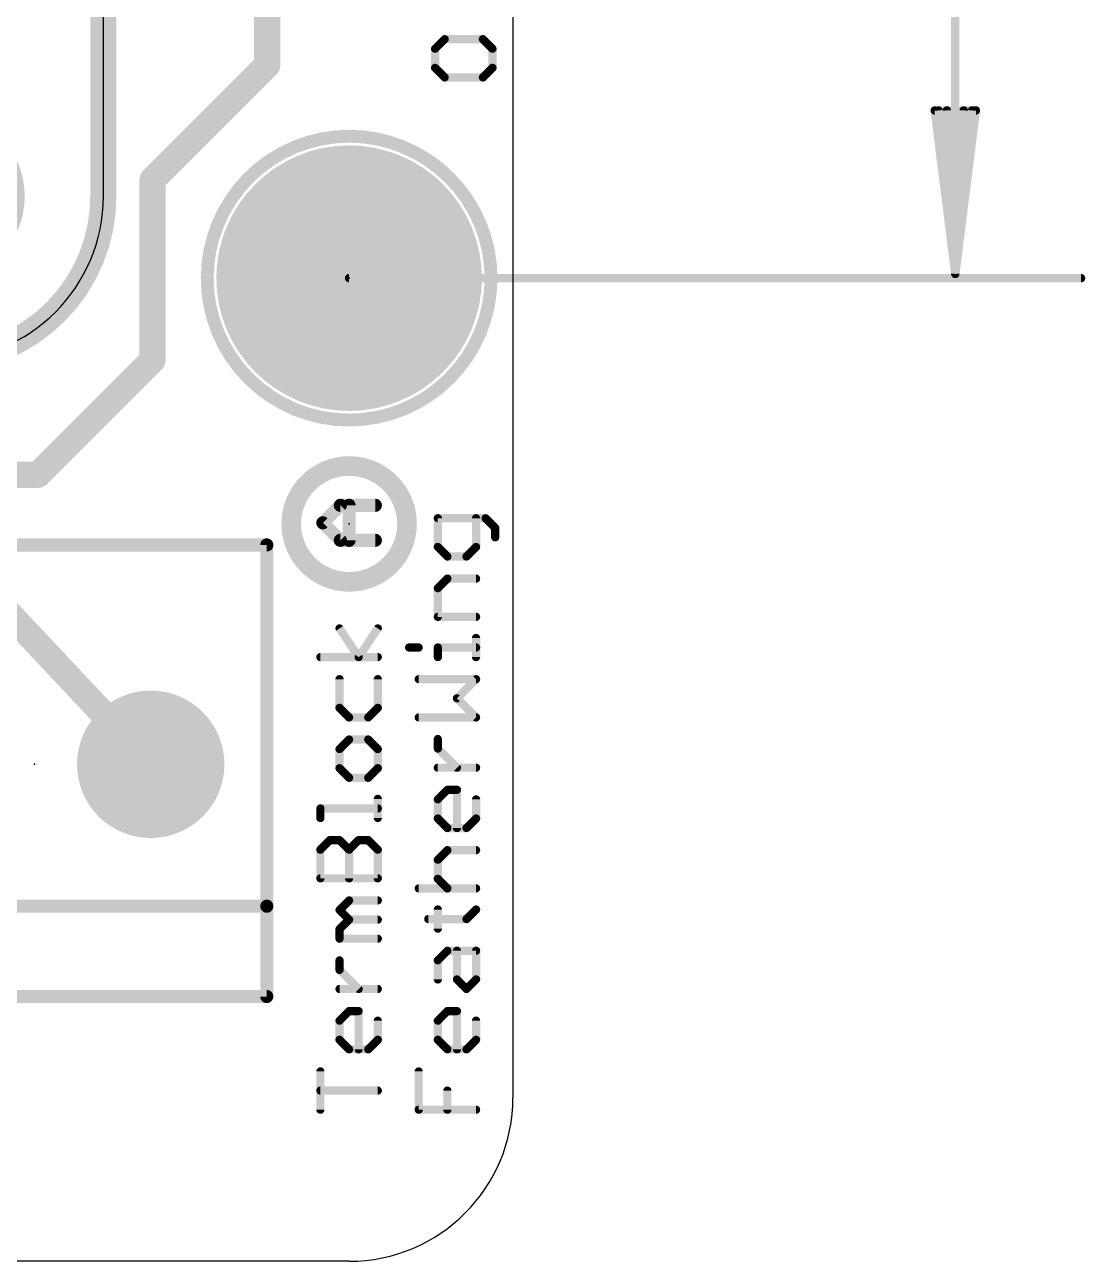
# Model space of a CAD drawing. Extents: x -40.9 to 40.6, y -25.5 to 30.2.
# Drawn here: x 24.18 to 40.62, y -25.4 to -6.23 of the extents above; entities that cross this region are included whole.
import ezdxf

# ---------------------------------------------------------------- set-up
doc = ezdxf.new("R2010")
doc.units = 0
for name, color, linetype in [('1', 12, 'CONTINUOUS'), ('16', 132, 'CONTINUOUS'), ('17', 110, 'CONTINUOUS'), ('20', 53, 'CONTINUOUS'), ('21', 40, 'CONTINUOUS'), ('23', 53, 'CONTINUOUS'), ('29', 253, 'CONTINUOUS'), ('30', 253, 'CONTINUOUS'), ('41', 12, 'CONTINUOUS'), ('42', 132, 'CONTINUOUS'), ('47', 253, 'CONTINUOUS')]:
    doc.layers.add(name, color=color, linetype=linetype)

# ---------------------------------------------------------------- blocks, each defined once
blk = doc.blocks.new('ROUNDP')
at = {"const_width": 0.5}
blk.add_lwpolyline([(0, -0.25, 1), (0, 0.25, 1), (0, -0.25)], format="xyb", dxfattribs=at)

msp = doc.modelspace()

# ---------------------------------------------------------------- linework, layer by layer
at = {"layer": '1', "const_width": 0.4064}
msp.add_lwpolyline([(26.134, -17.696), (19.05, -10.16)], dxfattribs=at)
at = {"layer": '1', "const_width": 0.2032}
msp.add_lwpolyline([(26.06, -17.7656, 1), (26.208, -17.6264)], format="xyb", dxfattribs=at)
at = {"layer": '16', "const_width": 0.4064}
for points in [[(27.94, -6.858), (27.94, -1.778)], [(26.162, -8.636), (27.94, -6.858)], [(26.162, -11.43), (26.162, -8.636)], [(24.384, -13.208), (26.162, -11.43)], [(-9.652, -13.208), (24.384, -13.208)]]:
    msp.add_lwpolyline(points, dxfattribs=at)
at = {"layer": '16', "const_width": 0.2032}
for points in [[(28.0118, -6.9298, 1), (27.8682, -6.7862)], [(27.8384, -6.858, 1), (28.0416, -6.858)], [(26.2636, -8.636, 1), (26.0604, -8.636)], [(26.0902, -8.5642, 1), (26.2338, -8.7078)], [(26.2338, -11.5018, 1), (26.0902, -11.3582)], [(26.0604, -11.43, 1), (26.2636, -11.43)], [(24.384, -13.3096, 1), (24.384, -13.1064)], [(24.3122, -13.1362, 1), (24.4558, -13.2798)]]:
    msp.add_lwpolyline(points, format="xyb", dxfattribs=at)
at = {"layer": '20'}
for p, q in [((31.75, 22.86), (31.75, -22.86)), ((29.21, -25.4), (-29.21, -25.4))]:
    msp.add_line(p, q, dxfattribs=at)
msp.add_arc((29.21, -22.86), 2.54, 270, 0, dxfattribs=at)
at = {"layer": '21'}
msp.add_line((25.4, -8.89), (25.4, 8.89), dxfattribs=at)
for points, const_width in [([(25.4, 8.89), (25.4, -8.89)], 0.4064), ([(30.691, -6.4553), (30.5427, -6.6036)], 0.127), ([(31.2842, -6.4553), (30.691, -6.4553)], 0.127), ([(31.4325, -6.6036), (31.2842, -6.4553)], 0.127), ([(30.5427, -6.6036), (30.5427, -6.9002)], 0.127), ([(31.4325, -6.9002), (31.4325, -6.6036)], 0.127), ([(30.5427, -6.9002), (30.691, -7.0485)], 0.127), ([(31.2842, -7.0485), (31.4325, -6.9002)], 0.127), ([(30.691, -7.0485), (31.2842, -7.0485)], 0.127), ([(28.8029, -13.9528), (29.0741, -13.6817)], 0.2032), ([(29.0741, -13.6817), (29.6164, -13.6817)], 0.2032), ([(29.2097, -14.224), (29.2097, -13.6817)], 0.2032), ([(29.0741, -14.224), (28.8029, -13.9528)], 0.2032), ([(31.3268, -13.8817), (30.5853, -13.8817)], 0.127), ([(30.5853, -13.8817), (30.5853, -14.3266)], 0.127), ([(31.1785, -14.3266), (31.1785, -13.8817)], 0.127), ([(31.4751, -14.03), (31.3268, -13.8817)], 0.127), ([(31.4751, -14.1783), (31.4751, -14.03)], 0.127), ([(29.6164, -14.224), (29.0741, -14.224)], 0.2032), ([(27.934, -14.296), (20.934, -14.296)], 0.2032), ([(27.934, -19.896), (27.934, -14.296)], 0.2032), ([(30.5853, -14.3266), (30.7336, -14.4749)], 0.127), ([(31.0302, -14.4749), (31.1785, -14.3266)], 0.127), ([(30.7336, -14.4749), (31.0302, -14.4749)], 0.127), ([(30.5853, -14.9656), (30.7336, -14.8173)], 0.127), ([(30.7336, -14.8173), (31.1785, -14.8173)], 0.127), ([(30.5853, -15.4104), (30.5853, -14.9656)], 0.127), ([(29.3579, -16.0341), (29.0613, -15.5892)], 0.127), ([(29.6545, -15.5892), (29.3579, -16.0341)], 0.127), ([(31.1785, -15.4104), (30.5853, -15.4104)], 0.127), ([(31.1785, -16.0341), (31.1785, -15.7375)], 0.127), ([(30.1404, -15.8858), (30.2887, -15.8858)], 0.127), ([(30.5853, -16.0341), (30.5853, -15.8858)], 0.127), ([(30.5853, -15.8858), (31.1785, -15.8858)], 0.127), ([(29.6545, -16.0341), (28.7647, -16.0341)], 0.127), ([(29.0613, -16.3765), (29.0613, -16.8213)], 0.127), ([(29.6545, -16.8213), (29.6545, -16.3765)], 0.127), ([(31.1785, -16.3765), (30.2887, -16.3765)], 0.127), ([(30.8819, -16.673), (31.1785, -16.3765)], 0.127), ([(31.1785, -16.9696), (30.8819, -16.673)], 0.127), ([(29.0613, -16.8213), (29.2096, -16.9696)], 0.127), ([(29.5062, -16.9696), (29.6545, -16.8213)], 0.127), ([(29.2096, -16.9696), (29.5062, -16.9696)], 0.127), ([(30.2887, -16.9696), (31.1785, -16.9696)], 0.127), ([(29.2096, -17.312), (29.0613, -17.4603)], 0.127), ([(29.5062, -17.312), (29.2096, -17.312)], 0.127), ([(29.6545, -17.4603), (29.5062, -17.312)], 0.127), ([(30.5853, -17.4526), (30.5853, -17.3043)], 0.127), ([(29.0613, -17.4603), (29.0613, -17.7569)], 0.127), ([(29.6545, -17.7569), (29.6545, -17.4603)], 0.127), ([(30.8819, -17.7492), (30.5853, -17.4526)], 0.127), ([(29.0613, -17.7569), (29.2096, -17.9052)], 0.127), ([(29.5062, -17.9052), (29.6545, -17.7569)], 0.127), ([(31.1785, -17.7492), (30.5853, -17.7492)], 0.127), ([(29.2096, -17.9052), (29.5062, -17.9052)], 0.127), ([(29.6545, -18.5288), (29.6545, -18.2322)], 0.127), ([(30.5853, -18.2399), (30.7336, -18.0916)], 0.127), ([(30.5853, -18.5365), (30.5853, -18.2399)], 0.127), ([(30.7336, -18.0916), (30.8819, -18.0916)], 0.127), ([(30.8819, -18.0916), (30.8819, -18.6847)], 0.127), ([(31.1785, -18.2399), (31.1785, -18.5365)], 0.127), ([(28.7647, -18.5288), (28.7647, -18.3805)], 0.127), ([(28.7647, -18.3805), (29.6545, -18.3805)], 0.127), ([(30.7336, -18.6847), (30.5853, -18.5365)], 0.127), ([(31.1785, -18.5365), (31.0302, -18.6847)], 0.127), ([(31.0302, -18.6847), (30.7336, -18.6847)], 0.127), ([(28.7647, -19.0195), (28.913, -18.8712)], 0.127), ([(28.7647, -19.4643), (28.7647, -19.0195)], 0.127), ([(28.913, -18.8712), (29.0613, -18.8712)], 0.127), ([(29.0613, -18.8712), (29.2096, -19.0195)], 0.127), ([(29.2096, -19.0195), (29.3579, -18.8712)], 0.127), ([(29.2096, -19.4643), (29.2096, -19.0195)], 0.127), ([(29.3579, -18.8712), (29.5062, -18.8712)], 0.127), ([(29.5062, -18.8712), (29.6545, -19.0195)], 0.127), ([(29.6545, -19.0195), (29.6545, -19.4643)], 0.127), ([(30.5853, -19.1754), (30.7336, -19.0271)], 0.127), ([(30.7336, -19.0271), (31.1785, -19.0271)], 0.127), ([(30.5853, -19.472), (30.5853, -19.1754)], 0.127), ([(29.6545, -19.4643), (28.7647, -19.4643)], 0.127), ([(30.7336, -19.6203), (30.5853, -19.472)], 0.127), ([(29.0613, -19.955), (29.2096, -19.8067)], 0.127), ([(29.2096, -19.8067), (29.6545, -19.8067)], 0.127), ([(30.2887, -19.6203), (31.1785, -19.6203)], 0.127), ([(20.934, -19.896), (27.934, -19.896)], 0.2032), ([(27.934, -21.296), (27.934, -19.896)], 0.2032), ([(29.2096, -20.1033), (29.0613, -19.955)], 0.127), ([(30.5853, -20.2439), (30.5853, -19.9474)], 0.127), ([(31.0302, -20.0957), (31.1785, -19.9474)], 0.127), ([(29.0613, -20.2516), (29.2096, -20.1033)], 0.127), ([(29.2096, -20.1033), (29.6545, -20.1033)], 0.127), ([(30.437, -20.0957), (31.0302, -20.0957)], 0.127), ([(29.0613, -20.3999), (29.0613, -20.2516)], 0.127), ([(29.6545, -20.3999), (29.0613, -20.3999)], 0.127), ([(29.0613, -20.8829), (29.0613, -20.7346)], 0.127), ([(30.5853, -20.7346), (30.7336, -20.5863)], 0.127), ([(30.5853, -21.0312), (30.5853, -20.7346)], 0.127), ([(30.7336, -20.5863), (31.1785, -20.5863)], 0.127), ([(30.8819, -21.0312), (30.8819, -20.5863)], 0.127), ([(31.1785, -20.5863), (31.1785, -21.0312)], 0.127), ([(29.3579, -21.1795), (29.0613, -20.8829)], 0.127), ([(31.0302, -21.1795), (30.8819, -21.0312)], 0.127), ([(31.1785, -21.0312), (31.0302, -21.1795)], 0.127), ([(20.934, -21.296), (27.934, -21.296)], 0.2032), ([(29.6545, -21.1795), (29.0613, -21.1795)], 0.127), ([(29.0613, -21.6701), (29.2096, -21.5218)], 0.127), ([(29.2096, -21.5218), (29.3579, -21.5218)], 0.127), ([(29.3579, -21.5218), (29.3579, -22.115)], 0.127), ([(30.5853, -21.6701), (30.7336, -21.5218)], 0.127), ([(30.7336, -21.5218), (30.8819, -21.5218)], 0.127), ([(30.8819, -21.5218), (30.8819, -22.115)], 0.127), ([(29.0613, -21.9667), (29.0613, -21.6701)], 0.127), ([(29.6545, -21.6701), (29.6545, -21.9667)], 0.127), ([(30.5853, -21.9667), (30.5853, -21.6701)], 0.127), ([(31.1785, -21.6701), (31.1785, -21.9667)], 0.127), ([(29.2096, -22.115), (29.0613, -21.9667)], 0.127), ([(29.6545, -21.9667), (29.5062, -22.115)], 0.127), ([(30.7336, -22.115), (30.5853, -21.9667)], 0.127), ([(31.1785, -21.9667), (31.0302, -22.115)], 0.127), ([(29.5062, -22.115), (29.2096, -22.115)], 0.127), ([(31.0302, -22.115), (30.7336, -22.115)], 0.127), ([(28.7647, -23.0505), (28.7647, -22.4573)], 0.127), ([(30.2887, -23.0505), (30.2887, -22.4573)], 0.127), ([(29.6545, -22.7539), (28.7647, -22.7539)], 0.127), ([(30.7336, -23.0505), (30.7336, -22.7539)], 0.127), ([(31.1785, -23.0505), (30.2887, -23.0505)], 0.127)]:
    msp.add_lwpolyline(points, dxfattribs=dict(at, const_width=const_width))
for points, const_width in [([(30.691, -6.4236, 1), (30.691, -6.4871)], 0.0635), ([(30.7135, -6.4778, 1), (30.6686, -6.4329)], 0.0635), ([(31.3067, -6.4329, 1), (31.2618, -6.4778)], 0.0635), ([(31.2842, -6.4871, 1), (31.2842, -6.4236)], 0.0635), ([(30.5745, -6.6036, 1), (30.511, -6.6036)], 0.0635), ([(30.5203, -6.5812, 1), (30.5652, -6.6261)], 0.0635), ([(31.4642, -6.6036, 1), (31.4008, -6.6036)], 0.0635), ([(31.41, -6.6261, 1), (31.455, -6.5812)], 0.0635), ([(30.511, -6.9002, 1), (30.5745, -6.9002)], 0.0635), ([(30.5652, -6.8778, 1), (30.5203, -6.9227)], 0.0635), ([(31.4008, -6.9002, 1), (31.4642, -6.9002)], 0.0635), ([(31.455, -6.9227, 1), (31.41, -6.8778)], 0.0635), ([(30.691, -7.0168, 1), (30.691, -7.0803)], 0.0635), ([(30.6686, -7.071, 1), (30.7135, -7.026)], 0.0635), ([(31.2618, -7.026, 1), (31.3067, -7.071)], 0.0635), ([(31.2842, -7.0803, 1), (31.2842, -7.0168)], 0.0635), ([(29.21, -12.36, 1), (29.21, -7.96, 1), (29.21, -12.36)], 0.2), ([(22.86, -11.43, 0.4142), (25.4, -8.89)], 0.4064), ([(25.5016, -8.89, 1), (25.2984, -8.89)], 0.2032), ([(25.2984, -8.89, 1), (25.5016, -8.89)], 0.2032), ([(29.21, -14.868, 1), (29.21, -13.072, 1), (29.21, -14.868)], 0.3048), ([(29.0741, -13.6309, 1), (29.0741, -13.7325)], 0.1016), ([(29.11, -13.7176, 1), (29.0382, -13.6458)], 0.1016), ([(29.2605, -13.6817, 1), (29.1589, -13.6817)], 0.1016), ([(29.6164, -13.7325, 1), (29.6164, -13.6309)], 0.1016), ([(28.8388, -13.9169, 1), (28.767, -13.9888)], 0.1016), ([(28.767, -13.9169, 1), (28.8388, -13.9888)], 0.1016), ([(30.5853, -13.85, 1), (30.5853, -13.9135)], 0.0635), ([(30.6171, -13.8817, 1), (30.5536, -13.8817)], 0.0635), ([(31.2103, -13.8817, 1), (31.1468, -13.8817)], 0.0635), ([(31.3492, -13.8593, 1), (31.3043, -13.9042)], 0.0635), ([(31.3268, -13.9135, 1), (31.3268, -13.85)], 0.0635), ([(31.5068, -14.03, 1), (31.4433, -14.03)], 0.0635), ([(31.4526, -14.0525, 1), (31.4975, -14.0076)], 0.0635), ([(29.0741, -14.1732, 1), (29.0741, -14.2748)], 0.1016), ([(29.0382, -14.2599, 1), (29.11, -14.1881)], 0.1016), ([(29.1589, -14.224, 1), (29.2605, -14.224)], 0.1016), ([(29.6164, -14.2748, 1), (29.6164, -14.1732)], 0.1016), ([(31.4433, -14.1783, 1), (31.5068, -14.1783)], 0.0635), ([(27.9848, -14.296, 1), (27.8832, -14.296)], 0.1016), ([(27.934, -14.3468, 1), (27.934, -14.2452)], 0.1016), ([(30.5536, -14.3266, 1), (30.6171, -14.3266)], 0.0635), ([(30.6078, -14.3042, 1), (30.5629, -14.3491)], 0.0635), ([(31.1468, -14.3266, 1), (31.2103, -14.3266)], 0.0635), ([(31.201, -14.3491, 1), (31.156, -14.3042)], 0.0635), ([(30.7336, -14.4432, 1), (30.7336, -14.5067)], 0.0635), ([(30.7112, -14.4974, 1), (30.7561, -14.4525)], 0.0635), ([(31.0078, -14.4525, 1), (31.0527, -14.4974)], 0.0635), ([(31.0302, -14.5067, 1), (31.0302, -14.4432)], 0.0635), ([(30.7336, -14.7855, 1), (30.7336, -14.849)], 0.0635), ([(30.7561, -14.8397, 1), (30.7112, -14.7948)], 0.0635), ([(31.1785, -14.849, 1), (31.1785, -14.7855)], 0.0635), ([(30.6171, -14.9656, 1), (30.5536, -14.9656)], 0.0635), ([(30.5629, -14.9431, 1), (30.6078, -14.988)], 0.0635), ([(29.0877, -15.5716, 1), (29.0349, -15.6068)], 0.0635), ([(29.6809, -15.6068, 1), (29.6281, -15.5716)], 0.0635), ([(30.5853, -15.3787, 1), (30.5853, -15.4422)], 0.0635), ([(30.5536, -15.4104, 1), (30.6171, -15.4104)], 0.0635), ([(31.1785, -15.4422, 1), (31.1785, -15.3787)], 0.0635), ([(31.2103, -15.7375, 1), (31.1468, -15.7375)], 0.0635), ([(30.1404, -15.8541, 1), (30.1404, -15.9176)], 0.0635), ([(30.2887, -15.9176, 1), (30.2887, -15.8541)], 0.0635), ([(30.6171, -15.8858, 1), (30.5536, -15.8858)], 0.0635), ([(30.5853, -15.8541, 1), (30.5853, -15.9176)], 0.0635), ([(31.1785, -15.9176, 1), (31.1785, -15.8541)], 0.0635), ([(28.7647, -16.0024, 1), (28.7647, -16.0659)], 0.0635), ([(29.3315, -16.0165, 1), (29.3843, -16.0517)], 0.0635), ([(29.3315, -16.0517, 1), (29.3843, -16.0165)], 0.0635), ([(29.6545, -16.0659, 1), (29.6545, -16.0024)], 0.0635), ([(30.5536, -16.0341, 1), (30.6171, -16.0341)], 0.0635), ([(31.1468, -16.0341, 1), (31.2103, -16.0341)], 0.0635), ([(29.0931, -16.3765, 1), (29.0296, -16.3765)], 0.0635), ([(29.6863, -16.3765, 1), (29.6228, -16.3765)], 0.0635), ([(30.2887, -16.3447, 1), (30.2887, -16.4082)], 0.0635), ([(31.201, -16.3989, 1), (31.156, -16.354)], 0.0635), ([(31.1785, -16.4082, 1), (31.1785, -16.3447)], 0.0635), ([(30.9044, -16.6506, 1), (30.8595, -16.6955)], 0.0635), ([(30.8595, -16.6506, 1), (30.9044, -16.6955)], 0.0635), ([(29.0296, -16.8213, 1), (29.0931, -16.8213)], 0.0635), ([(29.0838, -16.7989, 1), (29.0389, -16.8438)], 0.0635), ([(29.6228, -16.8213, 1), (29.6863, -16.8213)], 0.0635), ([(29.677, -16.8438, 1), (29.632, -16.7989)], 0.0635), ([(29.2096, -16.9379, 1), (29.2096, -17.0014)], 0.0635), ([(29.1872, -16.9921, 1), (29.2321, -16.9472)], 0.0635), ([(29.4838, -16.9472, 1), (29.5287, -16.9921)], 0.0635), ([(29.5062, -17.0014, 1), (29.5062, -16.9379)], 0.0635), ([(30.2887, -16.9379, 1), (30.2887, -17.0014)], 0.0635), ([(31.156, -16.9921, 1), (31.201, -16.9472)], 0.0635), ([(31.1785, -17.0014, 1), (31.1785, -16.9379)], 0.0635), ([(29.2096, -17.2802, 1), (29.2096, -17.3437)], 0.0635), ([(29.2321, -17.3344, 1), (29.1872, -17.2895)], 0.0635), ([(29.5287, -17.2895, 1), (29.4838, -17.3344)], 0.0635), ([(29.5062, -17.3437, 1), (29.5062, -17.2802)], 0.0635), ([(30.6171, -17.3043, 1), (30.5536, -17.3043)], 0.0635), ([(29.0931, -17.4603, 1), (29.0296, -17.4603)], 0.0635), ([(29.0389, -17.4378, 1), (29.0838, -17.4827)], 0.0635), ([(29.6863, -17.4603, 1), (29.6228, -17.4603)], 0.0635), ([(29.632, -17.4827, 1), (29.677, -17.4378)], 0.0635), ([(30.5536, -17.4526, 1), (30.6171, -17.4526)], 0.0635), ([(30.6078, -17.4302, 1), (30.5629, -17.4751)], 0.0635), ([(29.0296, -17.7569, 1), (29.0931, -17.7569)], 0.0635), ([(29.0838, -17.7344, 1), (29.0389, -17.7793)], 0.0635), ([(29.6228, -17.7569, 1), (29.6863, -17.7569)], 0.0635), ([(29.677, -17.7793, 1), (29.632, -17.7344)], 0.0635), ([(30.5853, -17.7175, 1), (30.5853, -17.781)], 0.0635), ([(30.8595, -17.7717, 1), (30.9044, -17.7268)], 0.0635), ([(31.1785, -17.781, 1), (31.1785, -17.7175)], 0.0635), ([(29.2096, -17.8734, 1), (29.2096, -17.9369)], 0.0635), ([(29.1872, -17.9276, 1), (29.2321, -17.8827)], 0.0635), ([(29.4838, -17.8827, 1), (29.5287, -17.9276)], 0.0635), ([(29.5062, -17.9369, 1), (29.5062, -17.8734)], 0.0635), ([(29.6863, -18.2322, 1), (29.6228, -18.2322)], 0.0635), ([(30.6171, -18.2399, 1), (30.5536, -18.2399)], 0.0635), ([(30.5629, -18.2174, 1), (30.6078, -18.2623)], 0.0635), ([(30.7336, -18.0598, 1), (30.7336, -18.1233)], 0.0635), ([(30.7561, -18.114, 1), (30.7112, -18.0691)], 0.0635), ([(30.9137, -18.0916, 1), (30.8502, -18.0916)], 0.0635), ([(30.8819, -18.1233, 1), (30.8819, -18.0598)], 0.0635), ([(31.2103, -18.2399, 1), (31.1468, -18.2399)], 0.0635), ([(28.7965, -18.3805, 1), (28.733, -18.3805)], 0.0635), ([(28.7647, -18.3488, 1), (28.7647, -18.4123)], 0.0635), ([(29.6545, -18.4123, 1), (29.6545, -18.3488)], 0.0635), ([(28.733, -18.5288, 1), (28.7965, -18.5288)], 0.0635), ([(29.6228, -18.5288, 1), (29.6863, -18.5288)], 0.0635), ([(30.5536, -18.5365, 1), (30.6171, -18.5365)], 0.0635), ([(30.6078, -18.514, 1), (30.5629, -18.5589)], 0.0635), ([(31.1468, -18.5365, 1), (31.2103, -18.5365)], 0.0635), ([(31.201, -18.5589, 1), (31.156, -18.514)], 0.0635), ([(30.7336, -18.653, 1), (30.7336, -18.7165)], 0.0635), ([(30.7112, -18.7072, 1), (30.7561, -18.6623)], 0.0635), ([(30.8502, -18.6847, 1), (30.9137, -18.6847)], 0.0635), ([(31.0078, -18.6623, 1), (31.0527, -18.7072)], 0.0635), ([(31.0302, -18.7165, 1), (31.0302, -18.653)], 0.0635), ([(28.7965, -19.0195, 1), (28.733, -19.0195)], 0.0635), ([(28.7423, -18.997, 1), (28.7872, -19.0419)], 0.0635), ([(28.913, -18.8394, 1), (28.913, -18.9029)], 0.0635), ([(28.9355, -18.8936, 1), (28.8906, -18.8487)], 0.0635), ([(29.0838, -18.8487, 1), (29.0389, -18.8936)], 0.0635), ([(29.0613, -18.9029, 1), (29.0613, -18.8394)], 0.0635), ([(29.2414, -19.0195, 1), (29.1779, -19.0195)], 0.0635), ([(29.1872, -18.997, 1), (29.2321, -19.0419)], 0.0635), ([(29.1872, -19.0419, 1), (29.2321, -18.997)], 0.0635), ([(29.3579, -18.8394, 1), (29.3579, -18.9029)], 0.0635), ([(29.3804, -18.8936, 1), (29.3355, -18.8487)], 0.0635), ([(29.5287, -18.8487, 1), (29.4838, -18.8936)], 0.0635), ([(29.5062, -18.9029, 1), (29.5062, -18.8394)], 0.0635), ([(29.6863, -19.0195, 1), (29.6228, -19.0195)], 0.0635), ([(29.632, -19.0419, 1), (29.677, -18.997)], 0.0635), ([(30.7336, -18.9953, 1), (30.7336, -19.0588)], 0.0635), ([(30.7561, -19.0495, 1), (30.7112, -19.0046)], 0.0635), ([(31.1785, -19.0588, 1), (31.1785, -18.9953)], 0.0635), ([(30.6171, -19.1754, 1), (30.5536, -19.1754)], 0.0635), ([(30.5629, -19.1529, 1), (30.6078, -19.1978)], 0.0635), ([(28.7647, -19.4326, 1), (28.7647, -19.4961)], 0.0635), ([(28.733, -19.4643, 1), (28.7965, -19.4643)], 0.0635), ([(29.1779, -19.4643, 1), (29.2414, -19.4643)], 0.0635), ([(29.6228, -19.4643, 1), (29.6863, -19.4643)], 0.0635), ([(29.6545, -19.4961, 1), (29.6545, -19.4326)], 0.0635), ([(30.5536, -19.472, 1), (30.6171, -19.472)], 0.0635), ([(30.6078, -19.4495, 1), (30.5629, -19.4944)], 0.0635), ([(29.2096, -19.7749, 1), (29.2096, -19.8384)], 0.0635), ([(29.2321, -19.8291, 1), (29.1872, -19.7842)], 0.0635), ([(29.6545, -19.8384, 1), (29.6545, -19.7749)], 0.0635), ([(30.2887, -19.5885, 1), (30.2887, -19.652)], 0.0635), ([(30.7112, -19.6427, 1), (30.7561, -19.5978)], 0.0635), ([(31.1785, -19.652, 1), (31.1785, -19.5885)], 0.0635), ([(27.9848, -19.896, 1), (27.8832, -19.896)], 0.1016), ([(27.8832, -19.896, 1), (27.9848, -19.896)], 0.1016), ([(27.934, -19.9468, 1), (27.934, -19.8452)], 0.1016), ([(29.0838, -19.9325, 1), (29.0389, -19.9774)], 0.0635), ([(29.0389, -19.9325, 1), (29.0838, -19.9774)], 0.0635), ([(30.6171, -19.9474, 1), (30.5536, -19.9474)], 0.0635), ([(31.201, -19.9698, 1), (31.156, -19.9249)], 0.0635), ([(29.2096, -20.0715, 1), (29.2096, -20.135)], 0.0635), ([(29.2321, -20.1257, 1), (29.1872, -20.0808)], 0.0635), ([(29.1872, -20.1257, 1), (29.2321, -20.0808)], 0.0635), ([(29.6545, -20.135, 1), (29.6545, -20.0715)], 0.0635), ([(30.437, -20.0639, 1), (30.437, -20.1274)], 0.0635), ([(31.0078, -20.0732, 1), (31.0527, -20.1181)], 0.0635), ([(31.0302, -20.1274, 1), (31.0302, -20.0639)], 0.0635), ([(29.0931, -20.2516, 1), (29.0296, -20.2516)], 0.0635), ([(29.0389, -20.2291, 1), (29.0838, -20.274)], 0.0635), ([(30.5536, -20.2439, 1), (30.6171, -20.2439)], 0.0635), ([(29.0613, -20.3681, 1), (29.0613, -20.4316)], 0.0635), ([(29.0296, -20.3999, 1), (29.0931, -20.3999)], 0.0635), ([(29.6545, -20.4316, 1), (29.6545, -20.3681)], 0.0635), ([(29.0931, -20.7346, 1), (29.0296, -20.7346)], 0.0635), ([(30.6171, -20.7346, 1), (30.5536, -20.7346)], 0.0635), ([(30.5629, -20.7121, 1), (30.6078, -20.757)], 0.0635), ([(30.7336, -20.5545, 1), (30.7336, -20.618)], 0.0635), ([(30.7561, -20.6087, 1), (30.7112, -20.5638)], 0.0635), ([(30.9137, -20.5863, 1), (30.8502, -20.5863)], 0.0635), ([(31.2103, -20.5863, 1), (31.1468, -20.5863)], 0.0635), ([(31.1785, -20.618, 1), (31.1785, -20.5545)], 0.0635), ([(29.0296, -20.8829, 1), (29.0931, -20.8829)], 0.0635), ([(29.0838, -20.8604, 1), (29.0389, -20.9053)], 0.0635), ([(30.5536, -21.0312, 1), (30.6171, -21.0312)], 0.0635), ([(30.9044, -21.0087, 1), (30.8595, -21.0536)], 0.0635), ([(30.8502, -21.0312, 1), (30.9137, -21.0312)], 0.0635), ([(31.1468, -21.0312, 1), (31.2103, -21.0312)], 0.0635), ([(31.201, -21.0536, 1), (31.156, -21.0087)], 0.0635), ([(27.8832, -21.296, 1), (27.9848, -21.296)], 0.1016), ([(27.934, -21.3468, 1), (27.934, -21.2452)], 0.1016), ([(29.0613, -21.1477, 1), (29.0613, -21.2112)], 0.0635), ([(29.3355, -21.2019, 1), (29.3804, -21.157)], 0.0635), ([(29.6545, -21.2112, 1), (29.6545, -21.1477)], 0.0635), ([(31.0078, -21.157, 1), (31.0527, -21.2019)], 0.0635), ([(31.0078, -21.2019, 1), (31.0527, -21.157)], 0.0635), ([(29.2096, -21.4901, 1), (29.2096, -21.5536)], 0.0635), ([(29.2321, -21.5443, 1), (29.1872, -21.4994)], 0.0635), ([(29.3897, -21.5218, 1), (29.3262, -21.5218)], 0.0635), ([(29.3579, -21.5536, 1), (29.3579, -21.4901)], 0.0635), ([(30.7336, -21.4901, 1), (30.7336, -21.5536)], 0.0635), ([(30.7561, -21.5443, 1), (30.7112, -21.4994)], 0.0635), ([(30.9137, -21.5218, 1), (30.8502, -21.5218)], 0.0635), ([(30.8819, -21.5536, 1), (30.8819, -21.4901)], 0.0635), ([(29.0931, -21.6701, 1), (29.0296, -21.6701)], 0.0635), ([(29.0389, -21.6477, 1), (29.0838, -21.6926)], 0.0635), ([(29.6863, -21.6701, 1), (29.6228, -21.6701)], 0.0635), ([(30.6171, -21.6701, 1), (30.5536, -21.6701)], 0.0635), ([(30.5629, -21.6477, 1), (30.6078, -21.6926)], 0.0635), ([(31.2103, -21.6701, 1), (31.1468, -21.6701)], 0.0635), ([(29.0296, -21.9667, 1), (29.0931, -21.9667)], 0.0635), ([(29.0838, -21.9442, 1), (29.0389, -21.9891)], 0.0635), ([(29.6228, -21.9667, 1), (29.6863, -21.9667)], 0.0635), ([(29.677, -21.9891, 1), (29.632, -21.9442)], 0.0635), ([(30.5536, -21.9667, 1), (30.6171, -21.9667)], 0.0635), ([(30.6078, -21.9442, 1), (30.5629, -21.9891)], 0.0635), ([(31.1468, -21.9667, 1), (31.2103, -21.9667)], 0.0635), ([(31.201, -21.9891, 1), (31.156, -21.9442)], 0.0635), ([(29.2096, -22.0832, 1), (29.2096, -22.1467)], 0.0635), ([(29.1872, -22.1374, 1), (29.2321, -22.0925)], 0.0635), ([(29.3262, -22.115, 1), (29.3897, -22.115)], 0.0635), ([(29.4838, -22.0925, 1), (29.5287, -22.1374)], 0.0635), ([(29.5062, -22.1467, 1), (29.5062, -22.0832)], 0.0635), ([(30.7336, -22.0832, 1), (30.7336, -22.1467)], 0.0635), ([(30.7112, -22.1374, 1), (30.7561, -22.0925)], 0.0635), ([(30.8502, -22.115, 1), (30.9137, -22.115)], 0.0635), ([(31.0078, -22.0925, 1), (31.0527, -22.1374)], 0.0635), ([(31.0302, -22.1467, 1), (31.0302, -22.0832)], 0.0635), ([(28.7965, -22.4573, 1), (28.733, -22.4573)], 0.0635), ([(30.3205, -22.4573, 1), (30.257, -22.4573)], 0.0635), ([(28.7647, -22.7222, 1), (28.7647, -22.7857)], 0.0635), ([(29.6545, -22.7857, 1), (29.6545, -22.7222)], 0.0635), ([(30.7654, -22.7539, 1), (30.7019, -22.7539)], 0.0635), ([(30.2887, -23.0188, 1), (30.2887, -23.0822)], 0.0635), ([(31.1785, -23.0822, 1), (31.1785, -23.0188)], 0.0635), ([(28.733, -23.0505, 1), (28.7965, -23.0505)], 0.0635), ([(30.257, -23.0505, 1), (30.3205, -23.0505)], 0.0635), ([(30.7019, -23.0505, 1), (30.7654, -23.0505)], 0.0635)]:
    msp.add_lwpolyline(points, format="xyb", dxfattribs=dict(at, const_width=const_width))
msp.add_arc((22.86, -8.89), 2.54, 270, 0, dxfattribs=at)
at = {"layer": '23'}
for p in [(29.21, -10.16), (29.21, -13.97), (24.334, -17.696)]:
    msp.add_point(p, dxfattribs=at)
at = {"layer": '29', "const_width": 1.3208}
msp.add_lwpolyline([(22.86, -9.5504, 1), (22.86, -8.2296, 1), (22.86, -9.5504)], format="xyb", dxfattribs=at)
at = {"layer": '30', "const_width": 1.3208}
msp.add_lwpolyline([(22.86, -9.5504, 1), (22.86, -8.2296, 1), (22.86, -9.5504)], format="xyb", dxfattribs=at)
at = {"layer": '41', "const_width": 2.032}
msp.add_lwpolyline([(29.21, -11.16, 1), (29.21, -9.16, 1), (29.21, -11.16)], format="xyb", dxfattribs=at)
at = {"layer": '42', "const_width": 2.032}
msp.add_lwpolyline([(29.21, -11.16, 1), (29.21, -9.16, 1), (29.21, -11.16)], format="xyb", dxfattribs=at)
at = {"layer": '47', "const_width": 0.13}
for points in [[(38.608, -10.095), (38.608, 10.095)], [(38.608, -10.095), (38.2888, -7.56)], [(38.2888, -7.56), (38.9272, -7.56)], [(38.608, -10.095), (38.348, -7.56)], [(38.608, -10.095), (38.478, -7.56)], [(38.9272, -7.56), (38.608, -10.095)], [(38.738, -7.56), (38.608, -10.095)], [(38.868, -7.56), (38.608, -10.095)], [(29.21, -10.16), (40.558, -10.16)]]:
    msp.add_lwpolyline(points, dxfattribs=at)
at = {"layer": '47', "const_width": 0.065}
for points in [[(38.321, -7.5559, 1), (38.2565, -7.5641)], [(38.2888, -7.5275, 1), (38.2888, -7.5925)], [(38.3803, -7.5567, 1), (38.3157, -7.5633)], [(38.5105, -7.5583, 1), (38.4455, -7.5617)], [(38.7705, -7.5617, 1), (38.7055, -7.5583)], [(38.9003, -7.5633, 1), (38.8357, -7.5567)], [(38.9595, -7.5641, 1), (38.895, -7.5559)], [(38.9272, -7.5925, 1), (38.9272, -7.5275)], [(29.21, -10.1275, 1), (29.21, -10.1925)], [(38.5758, -10.0909, 1), (38.6402, -10.0991)], [(38.5757, -10.0917, 1), (38.6403, -10.0983)], [(38.5755, -10.0967, 1), (38.6405, -10.0933)], [(38.5755, -10.0933, 1), (38.6405, -10.0967)], [(38.5755, -10.095, 1), (38.6405, -10.095)], [(38.5757, -10.0983, 1), (38.6403, -10.0917)], [(38.5758, -10.0991, 1), (38.6402, -10.0909)], [(40.558, -10.1925, 1), (40.558, -10.1275)]]:
    msp.add_lwpolyline(points, format="xyb", dxfattribs=at)

# ---------------------------------------------------------------- block references
at = {"layer": '17'}
for p, xscale, yscale in [((29.21, -10.16), 4.016, 4.016), ((29.21, -10.16), 4.016, 4.016), ((26.134, -17.696), 2.1844, 2.1844), ((26.134, -17.696), 2.1844, 2.1844)]:
    msp.add_blockref('ROUNDP', p, dxfattribs=dict(at, xscale=xscale, yscale=yscale))
at = {"layer": '29'}
for p, xscale, yscale in [((29.21, -10.16), 4.1176, 4.1176), ((26.134, -17.696), 2.286, 2.286)]:
    msp.add_blockref('ROUNDP', p, dxfattribs=dict(at, xscale=xscale, yscale=yscale))
at = {"layer": '30'}
for p, xscale, yscale in [((29.21, -10.16), 4.1176, 4.1176), ((26.134, -17.696), 2.286, 2.286)]:
    msp.add_blockref('ROUNDP', p, dxfattribs=dict(at, xscale=xscale, yscale=yscale))

doc.saveas('drawing.dxf')
